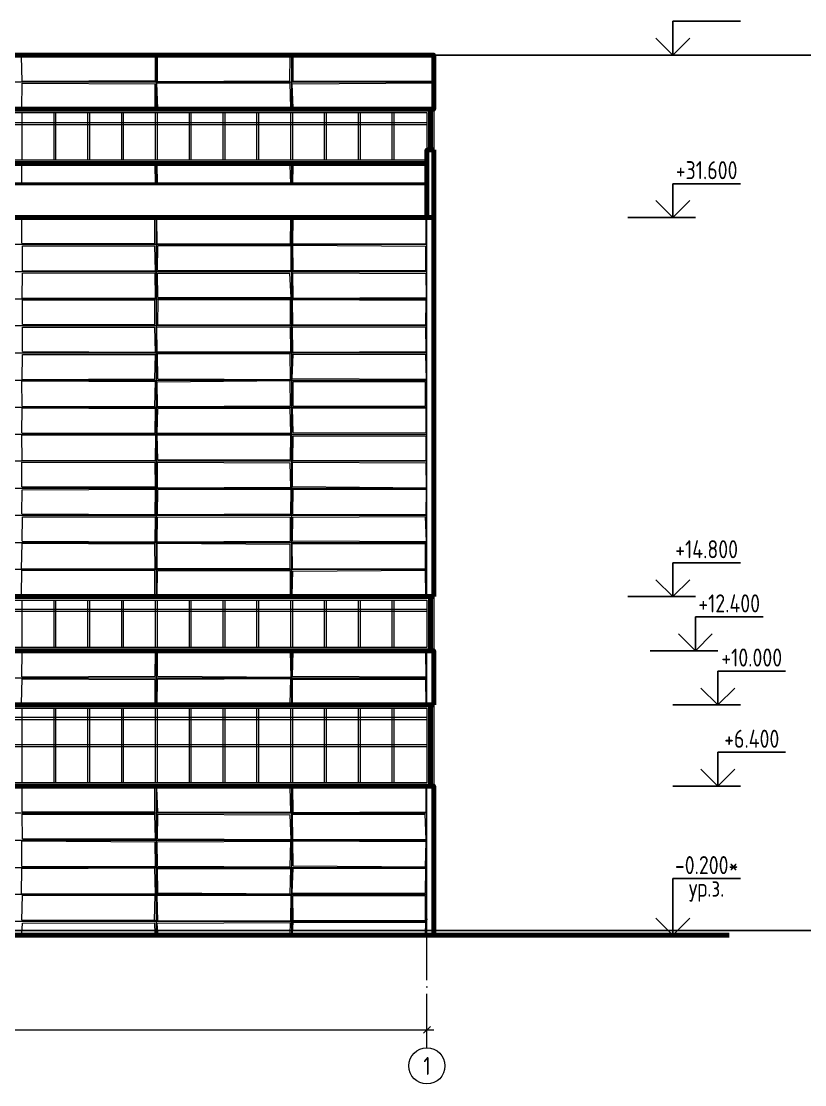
# Model space of a CAD drawing. Extents: x -50000 to 1632000, y -47600 to 308800.
# Drawn here: x 1222013 to 1256750, y 213167 to 260300 of the extents above; entities that cross this region are included whole.
import ezdxf
from ezdxf.enums import TextEntityAlignment as Align

# ---------------------------------------------------------------- set-up
doc = ezdxf.new("R2010")
doc.units = 0
doc.header["$MEASUREMENT"] = 0
doc.linetypes.add('ACAD_ISO04W100', pattern=[30, 24, -3, 0, -3])
doc.layers.get('Defpoints').update_dxf_attribs({"color": 6})
doc.layers.add('1', color=7, linetype='Continuous')
doc.layers.add('2', color=7, linetype='Continuous')
doc.styles.get("Standard").update_dxf_attribs({"font": 'isocpeur.ttf'})
doc.dimstyles.get("Standard").update_dxf_attribs({"dimscale": 200, "dimtxt": 2.5, "dimasz": 1.5, "dimexe": 1.5, "dimexo": 5, "dimgap": 1, "dimtad": 1, "dimtoh": 1, "dimdec": 0, "dimrnd": 10, "dimzin": 0, "dimtxsty": 'Standard', "dimblk": 'OBLIQUE', "dimcen": 1, "dimdle": 1.5, "dimclrd": 256, "dimclre": 256, "dimclrt": 256, "dimadec": 0, "dimazin": 0, "dimtfac": 1, "dimtdec": 0, "dimtix": 1, "dimtmove": 0, "dimatfit": 3, "dimldrblk": 'NONE', "dimfxl": 1, "dimtolj": 1, "dimtzin": 0, "dimlwd": 18, "dimlwe": 18, "dimarcsym": 1})

# ---------------------------------------------------------------- blocks, each defined once
blk = doc.blocks.new('_Oblique')
at = {"color": 0, "linetype": 'ByBlock', "lineweight": -2}
blk.add_line((-0.5, -0.5), (0.5, 0.5), dxfattribs=at)
blk = doc.blocks.new('*D18')
at = {"layer": '1', "linetype": 'Continuous', "lineweight": 18, "transparency": 16777216}
blk.add_line((837700, 215600), (1240300, 215600), dxfattribs=at)
at = {"layer": 'Defpoints', "color": 0, "linetype": 'Continuous', "transparency": 16777216}
for p in [(838000, 220000), (1240000, 220000), (1240000, 215600)]:
    blk.add_point(p, dxfattribs=at)
at = {"layer": '1', "linetype": 'Continuous', "lineweight": 18, "transparency": 16777216, "xscale": 300, "yscale": 300, "zscale": 300, "rotation": 180}
blk.add_blockref('_Oblique', (838000, 215600), dxfattribs=at)
at = {"layer": '1', "linetype": 'Continuous', "lineweight": 18, "transparency": 16777216, "xscale": 300, "yscale": 300, "zscale": 300}
blk.add_blockref('_Oblique', (1240000, 215600), dxfattribs=at)
at = {"layer": '1', "linetype": 'Continuous', "lineweight": 18, "transparency": 16777216, "insert": (1039000, 216050), "char_height": 500, "attachment_point": 5}
blk.add_mtext('\\A1;402000', dxfattribs=at)
blk = doc.blocks.new('_None')
blk = doc.blocks.new('*D19')
at = {"layer": '2', "linetype": 'Continuous', "lineweight": 18, "transparency": 16777216}
blk.add_line((837700, -4400), (1240300, -4400), dxfattribs=at)
at = {"layer": 'Defpoints', "color": 0, "linetype": 'Continuous', "transparency": 16777216}
for p in [(1240000, 220000), (838000, 0), (1240000, -4400)]:
    blk.add_point(p, dxfattribs=at)
at = {"layer": '2', "linetype": 'Continuous', "lineweight": 18, "transparency": 16777216, "xscale": 300, "yscale": 300, "zscale": 300, "rotation": 180}
blk.add_blockref('_Oblique', (838000, -4400), dxfattribs=at)
at = {"layer": '2', "linetype": 'Continuous', "lineweight": 18, "transparency": 16777216, "xscale": 300, "yscale": 300, "zscale": 300}
blk.add_blockref('_Oblique', (1240000, -4400), dxfattribs=at)
at = {"layer": '2', "linetype": 'Continuous', "lineweight": 18, "transparency": 16777216, "insert": (1039000, -3950), "char_height": 500, "attachment_point": 5}
blk.add_mtext('\\A1;402000', dxfattribs=at)

msp = doc.modelspace()

# ---------------------------------------------------------------- linework, layer by layer
at = {"layer": '1', "linetype": 'Continuous'}
for p, q in [((1250900, 260300), (1253900, 260300)), ((1250900, 260300), (1250900, 258800)), ((1250150, 259550), (1250900, 258800)), ((1250900, 258800), (1251650, 259550)), ((1248900, 258800), (1251900, 258800)), ((1250900, 253100), (1253900, 253100)), ((1250900, 253100), (1250900, 251600)), ((1250150, 252350), (1250900, 251600)), ((1250900, 251600), (1251650, 252350)), ((1248900, 251600), (1251900, 251600)), ((1250900, 236300), (1253900, 236300)), ((1250900, 236300), (1250900, 234800)), ((1250150, 235550), (1250900, 234800)), ((1250900, 234800), (1251650, 235550)), ((1248900, 234800), (1251900, 234800)), ((1251900, 233900), (1254900, 233900)), ((1251900, 233900), (1251900, 232400)), ((1251150, 233150), (1251900, 232400)), ((1251900, 232400), (1252650, 233150)), ((1249900, 232400), (1252900, 232400)), ((1252900, 231500), (1255900, 231500)), ((1252900, 231500), (1252900, 230000)), ((1252150, 230750), (1252900, 230000)), ((1252900, 230000), (1253650, 230750)), ((1250900, 230000), (1253900, 230000)), ((1252900, 227900), (1255900, 227900)), ((1252900, 227900), (1252900, 226400)), ((1252150, 227150), (1252900, 226400)), ((1252900, 226400), (1253650, 227150)), ((1250900, 226400), (1253900, 226400)), ((1250900, 222300), (1253900, 222300)), ((1250900, 222300), (1250900, 219800)), ((1250150, 220550), (1250900, 219800)), ((1250900, 219800), (1251650, 220550))]:
    msp.add_line(p, q, dxfattribs=at)
at = {"layer": '1', "color": 8, "linetype": 'Continuous', "lineweight": 13}
for p, q in [((1240300, 258800), (838000, 258800)), ((1228000, 258800), (1228000, 256400)), ((1234000, 258800), (1234000, 256400)), ((1240300, 257600), (838000, 257600)), ((1240000, 254600), (1240300, 254600)), ((1240000, 234800), (1240000, 254600)), ((1228000, 254000), (1228000, 253100)), ((1234000, 254000), (1234000, 253100)), ((1240300, 251600), (838000, 251600)), ((1228000, 251600), (1228000, 234800)), ((1234000, 251600), (1234000, 234800)), ((1240000, 250400), (838000, 250400)), ((1240000, 249200), (838000, 249200)), ((838000, 248000), (1240000, 248000)), ((1240000, 246800), (838000, 246800)), ((838000, 245600), (1240000, 245600)), ((838000, 244400), (1240000, 244400)), ((838000, 243200), (1240000, 243200)), ((838000, 242000), (1240000, 242000)), ((1240000, 240800), (838000, 240800)), ((838000, 239600), (1240000, 239600)), ((1240000, 238400), (838000, 238400)), ((838000, 237200), (1240000, 237200)), ((1240000, 236000), (1192000, 236000)), ((1192000, 234800), (1240000, 234800)), ((1240000, 232400), (838000, 232400)), ((1228000, 232400), (1228000, 230000)), ((1234000, 232400), (1234000, 230000)), ((1240000, 230000), (1240000, 232400)), ((838000, 231200), (1240000, 231200)), ((1240000, 226400), (838000, 226400)), ((1228000, 226400), (1228000, 219800)), ((1234000, 226400), (1234000, 219800)), ((1240000, 219800), (1240000, 226400)), ((1240300, 226400), (1240300, 219800)), ((1240000, 225200), (838000, 225200)), ((838000, 224000), (1240000, 224000)), ((838000, 222800), (1240000, 222800)), ((1240000, 221600), (838000, 221600)), ((1240000, 220400), (838000, 220400)), ((830684.8, 219800), (1240000, 219800))]:
    msp.add_line(p, q, dxfattribs=at)
at = {"layer": '1', "color": 8, "linetype": 'Continuous', "lineweight": 9}
for p, q in [((1228046.7, 258768.2), (1233935.7, 258755.2)), ((1228050.4, 257632.3), (1228046.7, 258768.2)), ((1234064.8, 258764.5), (1240228.6, 258751.9)), ((1234068.3, 257652.2), (1234064.8, 258764.5)), ((1222029.1, 258739.5), (1227957.7, 258725.6)), ((1222049.4, 257649.2), (1222029.1, 258739.5)), ((1227959.2, 257670.9), (1227957.7, 258725.6)), ((1233926.8, 257667.1), (1233935.7, 258755.2)), ((1240244.2, 257663.1), (1240228.6, 258751.9)), ((1222033.5, 256438.9), (1222048.9, 257550.1)), ((1222048.9, 257550.1), (1227945.2, 257532.4)), ((1222049.4, 257649.2), (1227959.2, 257670.9)), ((1227949.8, 256460.1), (1227945.2, 257532.4)), ((1228025.7, 257553.6), (1233932.3, 257569.2)), ((1228073.6, 256434.7), (1228025.7, 257553.6)), ((1228050.4, 257632.3), (1233926.8, 257667.1)), ((1233966, 256467.5), (1233932.3, 257569.2)), ((1234026.7, 257533.2), (1240253.5, 257570.1)), ((1234064.4, 256441.9), (1234026.7, 257533.2)), ((1234068.3, 257652.2), (1240244.2, 257663.1)), ((1240232.1, 256457.4), (1240253.5, 257570.1)), ((1222033.5, 256438.9), (1227949.8, 256460.1)), ((1228073.6, 256434.7), (1233966, 256467.5)), ((1234064.4, 256441.9), (1240232.1, 256457.4)), ((1222032, 253100), (1222033.3, 253953.9)), ((1222033.3, 253953.9), (1227953.9, 253966.6)), ((1227959.6, 253100), (1227953.9, 253966.6)), ((1228038.4, 253966.3), (1233942.4, 253926.2)), ((1228046.9, 253100), (1228038.4, 253966.3)), ((1233961.6, 253100), (1233942.4, 253926.2)), ((1234060.7, 253100), (1234072.3, 253942)), ((1234072.3, 253942), (1240000, 253950.3)), ((1222032.3, 251547.1), (1227937.7, 251555)), ((1222034.1, 250469.3), (1222032.3, 251547.1)), ((1227938.2, 250457.6), (1227937.7, 251555)), ((1228029, 251537.5), (1233964.4, 251557.3)), ((1228041.1, 250436.6), (1228029, 251537.5)), ((1233956.1, 250440.3), (1233964.4, 251557.3)), ((1234056.8, 250453.4), (1234068.1, 251568.2)), ((1234068.1, 251568.2), (1239969.3, 251526.9)), ((1239966.5, 250429.6), (1239969.3, 251526.9)), ((1222034.1, 250469.3), (1227938.2, 250457.6)), ((1222069, 249238.9), (1222074.6, 250352)), ((1222074.6, 250352), (1227937.6, 250347.3)), ((1227964.9, 249246), (1227937.6, 250347.3)), ((1228041.1, 250436.6), (1233956.1, 250440.3)), ((1228048.2, 249247.7), (1228069.3, 250357.3)), ((1228069.3, 250357.3), (1233973.4, 250360.5)), ((1233974.4, 249268.8), (1233973.4, 250360.5)), ((1234049.7, 250370.5), (1239947.9, 250326.9)), ((1234070.5, 249274.8), (1234049.7, 250370.5)), ((1234056.8, 250453.4), (1239966.5, 250429.6)), ((1239953.6, 249253.3), (1239947.9, 250326.9)), ((1222049.6, 248031), (1222065.6, 249135.4)), ((1222065.6, 249135.4), (1227952.2, 249143.9)), ((1222069, 249238.9), (1227964.9, 249246)), ((1227964.6, 248042), (1227952.2, 249143.9)), ((1228048.2, 249247.7), (1233974.4, 249268.8)), ((1228050.8, 249140.4), (1233925.4, 249142)), ((1228066, 248050), (1228050.8, 249140.4)), ((1233973.3, 248057.8), (1233925.4, 249142)), ((1234000, 249200), (1234070.5, 249274.8)), ((1234053.5, 249156.7), (1239962.9, 249128.1)), ((1234063.4, 248033.5), (1234053.5, 249156.7)), ((1234070.5, 249274.8), (1239953.6, 249253.3)), ((1239974.3, 248057.6), (1239962.9, 249128.1)), ((1222049.6, 248031), (1227964.6, 248042)), ((1222060.6, 247947.6), (1227936.5, 247946.5)), ((1222065.4, 246855.2), (1222060.6, 247947.6)), ((1227939.7, 246865.4), (1227936.5, 247946.5)), ((1228073.3, 247969.6), (1228058.3, 246840.1)), ((1228066, 248050), (1233973.3, 248057.8)), ((1228073.3, 247969.6), (1233950.9, 247961.8)), ((1233946.5, 246866.8), (1233950.9, 247961.8)), ((1234039.4, 247963.6), (1239959.6, 247936.6)), ((1234055.2, 246840), (1234039.4, 247963.6)), ((1234063.4, 248033.5), (1239974.3, 248057.6)), ((1239944.9, 246851.7), (1239959.6, 247936.6)), ((1222065.4, 246855.2), (1227939.7, 246865.4)), ((1222071.3, 245664.1), (1222071.6, 246749)), ((1222071.6, 246749), (1227936.2, 246742.1)), ((1227969.7, 245632.4), (1227936.2, 246742.1)), ((1228029.3, 246746.4), (1233953.7, 246755.6)), ((1228035.1, 245656), (1228029.3, 246746.4)), ((1228058.3, 246840.1), (1233946.5, 246866.8)), ((1233971.2, 245666.5), (1233953.7, 246755.6)), ((1234041.2, 246747.1), (1239953.2, 246763.2)), ((1234060.7, 245630.6), (1234041.2, 246747.1)), ((1234055.2, 246840), (1239944.9, 246851.7)), ((1239962.2, 245668.3), (1239953.2, 246763.2)), ((1222071.3, 245664.1), (1227969.7, 245632.4)), ((1228035.1, 245656), (1233971.2, 245666.5)), ((1228056.5, 245560.4), (1233941.7, 245572.6)), ((1233949.7, 244426.9), (1233941.7, 245572.6)), ((1234060.7, 245630.6), (1239962.2, 245668.3)), ((1222059.2, 244428.3), (1222066.4, 245529.1)), ((1222066.4, 245529.1), (1227962, 245530.4)), ((1227938.5, 244457.9), (1227962, 245530.4)), ((1228065.9, 244455.9), (1228056.5, 245560.4)), ((1234025.8, 244467.9), (1234062.3, 245545.2)), ((1234062.3, 245545.2), (1239945.2, 245538)), ((1239974.9, 244443.1), (1239945.2, 245538)), ((1222031, 244356.6), (1227969.7, 244334.7)), ((1222059.2, 243234.5), (1222031, 244356.6)), ((1222059.2, 244428.3), (1227938.5, 244457.9)), ((1227932.6, 243230.3), (1227969.7, 244334.7)), ((1228032.9, 244326.6), (1233931.8, 244374.6)), ((1228050.8, 243229.7), (1228032.9, 244326.6)), ((1228065.9, 244455.9), (1233949.7, 244426.9)), ((1233954.8, 243252.9), (1233931.8, 244374.6)), ((1234025.8, 244467.9), (1239974.9, 244443.1)), ((1234064.3, 244333.2), (1239934.3, 244339.2)), ((1234075, 243245.7), (1234064.3, 244333.2)), ((1239930.1, 243248), (1239934.3, 244339.2)), ((1222059.2, 243234.5), (1227932.6, 243230.3)), ((1228050.8, 243229.7), (1233954.8, 243252.9)), ((1234075, 243245.7), (1239930.1, 243248)), ((1222031.1, 242055.8), (1222057.5, 243173.8)), ((1222057.5, 243173.8), (1227965.5, 243143.1)), ((1227943.4, 242040), (1227965.5, 243143.1)), ((1228033.7, 242051.2), (1228066.8, 243134)), ((1228066.8, 243134), (1233935.7, 243148.5)), ((1233961.4, 242060.4), (1233935.7, 243148.5)), ((1234042.7, 243152.8), (1239969.4, 243166.6)), ((1234063.2, 242072.6), (1234042.7, 243152.8)), ((1239962.2, 242052.4), (1239969.4, 243166.6)), ((1222031.1, 242055.8), (1227943.4, 242040)), ((1222031.7, 241964.3), (1227972.9, 241958.6)), ((1222054.8, 240836.6), (1222031.7, 241964.3)), ((1227969.2, 240839.9), (1227972.9, 241958.6)), ((1228033.7, 242051.2), (1233961.4, 242060.4)), ((1228042, 241966.7), (1233967.8, 241970.2)), ((1228074.5, 240865.6), (1228042, 241966.7)), ((1233947.6, 240865), (1233967.8, 241970.2)), ((1234051.4, 240838.7), (1234065.2, 241928.1)), ((1234063.2, 242072.6), (1239962.2, 242052.4)), ((1234065.2, 241928.1), (1239965.3, 241931.5)), ((1239960.1, 240846.3), (1239965.3, 241931.5)), ((1228074.5, 240865.6), (1233947.6, 240865)), ((1222036.9, 240760.4), (1227950.9, 240746.2)), ((1222042.1, 239666.8), (1222036.9, 240760.4)), ((1222054.8, 240836.6), (1227969.2, 240839.9)), ((1227970.4, 239673.1), (1227950.9, 240746.2)), ((1228046.7, 239625.8), (1228058.9, 240762.4)), ((1228058.9, 240762.4), (1233938.9, 240725.3)), ((1233962.6, 239648.5), (1233938.9, 240725.3)), ((1234035.7, 239674.2), (1234035.9, 240758.6)), ((1234035.9, 240758.6), (1239959.6, 240731.2)), ((1234051.4, 240838.7), (1239960.1, 240846.3)), ((1239973.8, 239626.6), (1239959.6, 240731.2)), ((1222038.9, 238465.2), (1222056.6, 239534.4)), ((1222042.1, 239666.8), (1227970.4, 239673.1)), ((1222056.6, 239534.4), (1227971.9, 239558.7)), ((1227945.3, 238439.6), (1227971.9, 239558.7)), ((1228046.7, 239625.8), (1233962.6, 239648.5)), ((1228048.7, 238439.6), (1228069.3, 239542)), ((1228069.3, 239542), (1233974.4, 239561.2)), ((1233967.1, 238470.5), (1233974.4, 239561.2)), ((1234035.7, 239674.2), (1239973.8, 239626.6)), ((1234047.4, 238458.3), (1234073.1, 239566.6)), ((1234073.1, 239566.6), (1239974.9, 239561.6)), ((1239970.1, 238443.2), (1239974.9, 239561.6)), ((1222038.9, 238465.2), (1227945.3, 238439.6)), ((1222057.4, 237263.8), (1222071.3, 238332.7)), ((1222071.3, 238332.7), (1227964.8, 238330.6)), ((1227952.6, 237232.4), (1227964.8, 238330.6)), ((1228031.4, 237225.2), (1228052.1, 238342)), ((1228048.7, 238439.6), (1233967.1, 238470.5)), ((1228052.1, 238342), (1233953.2, 238327.2)), ((1233952, 237255.9), (1233953.2, 238327.2)), ((1234045, 237267.2), (1234060.6, 238328.2)), ((1234047.4, 238458.3), (1239970.1, 238443.2)), ((1234060.6, 238328.2), (1239940.3, 238346)), ((1239974.6, 237241.6), (1239940.3, 238346)), ((1222027.4, 236032.3), (1222047.5, 237161.9)), ((1222047.5, 237161.9), (1227929.5, 237139)), ((1222057.4, 237263.8), (1227952.6, 237232.4)), ((1227954.7, 236035), (1227929.5, 237139)), ((1228031.4, 237225.2), (1233952, 237255.9)), ((1228043.1, 237169.4), (1233930.1, 237129.2)), ((1228044.3, 236039.8), (1228043.1, 237169.4)), ((1233928.1, 236039.6), (1233930.1, 237129.2)), ((1234027.6, 237133.5), (1239934.5, 237156.6)), ((1234039.4, 236030.1), (1234027.6, 237133.5)), ((1234045, 237267.2), (1239974.6, 237241.6)), ((1239928.4, 236050), (1239934.5, 237156.6)), ((1222027.4, 236032.3), (1227954.7, 236035)), ((1222028.2, 234871.4), (1222045.6, 235967.7)), ((1222045.6, 235967.7), (1227929.5, 235968.4)), ((1227931, 234842.5), (1227929.5, 235968.4)), ((1228037.5, 234843.8), (1228047.7, 235950.6)), ((1228044.3, 236039.8), (1233928.1, 236039.6)), ((1228047.7, 235950.6), (1233952.3, 235952.3)), ((1233950.7, 234826.5), (1233952.3, 235952.3)), ((1234030.6, 234867.1), (1234057.5, 235932.6)), ((1234039.4, 236030.1), (1239928.4, 236050)), ((1234057.5, 235932.6), (1239933.3, 235966.2)), ((1239955.2, 234834.8), (1239933.3, 235966.2)), ((1222028.2, 234871.4), (1227931, 234842.5)), ((1228037.5, 234843.8), (1233950.7, 234826.5)), ((1234030.6, 234867.1), (1239955.2, 234834.8)), ((1228060, 232355.2), (1233955, 232367.4)), ((1233975, 231230.2), (1233955, 232367.4)), ((1234037.7, 231272.1), (1234066.5, 232367.5)), ((1234066.5, 232367.5), (1239946, 232350)), ((1222042.5, 231249.1), (1222047.5, 232356.6)), ((1222047.5, 232356.6), (1227961.2, 232362.6)), ((1227945.7, 231273.8), (1227961.2, 232362.6)), ((1228058.7, 231268.6), (1228060, 232355.2)), ((1239959.4, 231244.7), (1239946, 232350)), ((1222028.7, 230066.7), (1222057.8, 231151.9)), ((1222042.5, 231249.1), (1227945.7, 231273.8)), ((1222057.8, 231151.9), (1227955.9, 231134)), ((1227946.7, 230045.7), (1227955.9, 231134)), ((1228041.4, 230038.8), (1228053.3, 231136.6)), ((1228053.3, 231136.6), (1233964.7, 231167.7)), ((1228058.7, 231268.6), (1233975, 231230.2)), ((1233942.2, 230034.5), (1233964.7, 231167.7)), ((1234037.5, 230027), (1234038.3, 231144.8)), ((1234037.7, 231272.1), (1239959.4, 231244.7)), ((1234038.3, 231144.8), (1239945, 231141.6)), ((1239963.9, 230032.2), (1239945, 231141.6)), ((1222028.7, 230066.7), (1227946.7, 230045.7)), ((1228041.4, 230038.8), (1233942.2, 230034.5)), ((1234037.5, 230027), (1239963.9, 230032.2)), ((1222047.5, 226367), (1227934, 226351.6)), ((1222053.8, 225265.8), (1222047.5, 226367)), ((1227928.9, 225269.6), (1227934, 226351.6)), ((1228029.8, 226330.9), (1233935.5, 226360.5)), ((1228067.2, 225240.5), (1228029.8, 226330.9)), ((1233960.5, 225258.5), (1233935.5, 226360.5)), ((1234051.9, 226369.8), (1239959.1, 226343)), ((1234067.8, 225229), (1234051.9, 226369.8)), ((1239966.3, 225260.4), (1239959.1, 226343)), ((1222050.4, 225163.3), (1227928, 225152.9)), ((1222071.7, 224058), (1222050.4, 225163.3)), ((1222053.8, 225265.8), (1227928.9, 225269.6)), ((1227957.9, 224061.9), (1227928, 225152.9)), ((1228049, 224066.4), (1228068.8, 225157.9)), ((1228067.2, 225240.5), (1233960.5, 225258.5)), ((1228068.8, 225157.9), (1233935.3, 225127.9)), ((1233975, 224041.4), (1233935.3, 225127.9)), ((1234032.4, 225164.8), (1239927.2, 225152.2)), ((1234058.8, 224030.7), (1234032.4, 225164.8)), ((1234067.8, 225229), (1239966.3, 225260.4)), ((1239968.8, 224042.4), (1239927.2, 225152.2)), ((1222032.3, 222836.2), (1222044.9, 223971.3)), ((1222044.9, 223971.3), (1227956.3, 223937.8)), ((1222071.7, 224058), (1227957.9, 224061.9)), ((1227959.1, 222850), (1227956.3, 223937.8)), ((1228043.9, 223934.2), (1233963.1, 223963.3)), ((1228059.5, 222846.4), (1228043.9, 223934.2)), ((1228049, 224066.4), (1233975, 224041.4)), ((1233930, 222830.3), (1233963.1, 223963.3)), ((1234058.8, 224030.7), (1239968.8, 224042.4)), ((1234060.3, 223971.5), (1239970.9, 223940)), ((1234066.8, 222864.6), (1234060.3, 223971.5)), ((1239933.7, 222828.9), (1239970.9, 223940)), ((1222025.7, 221637.7), (1222039, 222748.8)), ((1222032.3, 222836.2), (1227959.1, 222850)), ((1222039, 222748.8), (1227934.6, 222773.6)), ((1227960.1, 221630.2), (1227934.6, 222773.6)), ((1228054.5, 222750.8), (1233971.2, 222744.1)), ((1228072.1, 221671.4), (1228054.5, 222750.8)), ((1228059.5, 222846.4), (1233930, 222830.3)), ((1233933.5, 221625.4), (1233971.2, 222744.1)), ((1234029.2, 221673.3), (1234064.3, 222768.9)), ((1234064.3, 222768.9), (1239955.5, 222771.8)), ((1234066.8, 222864.6), (1239933.7, 222828.9)), ((1239935.3, 221654.6), (1239955.5, 222771.8)), ((1222025.7, 221637.7), (1227960.1, 221630.2)), ((1222043, 220465.9), (1222070.8, 221568.6)), ((1222070.8, 221568.6), (1227956.7, 221569.8)), ((1227925.9, 220467.2), (1227956.7, 221569.8)), ((1228000, 221600), (1228072.1, 221671.4)), ((1228031.5, 221548.2), (1233974.6, 221564)), ((1228068.8, 220431.6), (1228031.5, 221548.2)), ((1228072.1, 221671.4), (1233933.5, 221625.4)), ((1233959.7, 220439.7), (1233974.6, 221564)), ((1234029.2, 221673.3), (1239935.3, 221654.6)), ((1234059.5, 221557.4), (1239929.4, 221548.1)), ((1234068.4, 220440.4), (1234059.5, 221557.4)), ((1239941.6, 220448.5), (1239929.4, 221548.1)), ((1222038.7, 219840.2), (1222063.6, 220332.6)), ((1222043, 220465.9), (1227925.9, 220467.2)), ((1222063.6, 220332.6), (1227929.1, 220338.6)), ((1228000, 220400), (1227925.9, 220467.2)), ((1227953.1, 219855.3), (1227929.1, 220338.6)), ((1228040.3, 220331), (1233954.4, 220361.2)), ((1228073.5, 219866.1), (1228040.3, 220331)), ((1228068.8, 220431.6), (1233959.7, 220439.7)), ((1233935.6, 219828.8), (1233954.4, 220361.2)), ((1234045.2, 219862.2), (1234066.7, 220364.5)), ((1234066.7, 220364.5), (1239955.6, 220356)), ((1234068.4, 220440.4), (1239941.6, 220448.5)), ((1239931, 219846.4), (1239955.6, 220356)), ((1222038.7, 219840.2), (1227953.1, 219855.3)), ((1228073.5, 219866.1), (1233935.6, 219828.8)), ((1234045.2, 219862.2), (1239931, 219846.4))]:
    msp.add_line(p, q, dxfattribs=at)
at = {"layer": '1', "linetype": 'Continuous', "lineweight": 20}
for p, q in [((1186150, 256250), (1240000, 256250)), ((1222050, 254150), (1222050, 256250)), ((1223450, 256250), (1223450, 254150)), ((1223550, 254150), (1223550, 256250)), ((1224950, 256250), (1224950, 254150)), ((1225050, 254150), (1225050, 256250)), ((1226450, 256250), (1226450, 254150)), ((1226550, 254150), (1226550, 256250)), ((1227950, 256250), (1227950, 254150)), ((1228050, 254150), (1228050, 256250)), ((1229450, 256250), (1229450, 254150)), ((1229550, 254150), (1229550, 256250)), ((1230950, 256250), (1230950, 254150)), ((1231050, 254150), (1231050, 256250)), ((1232450, 256250), (1232450, 254150)), ((1232550, 254150), (1232550, 256250)), ((1233950, 256250), (1233950, 254150)), ((1234050, 254150), (1234050, 256250)), ((1235450, 256250), (1235450, 254150)), ((1235550, 254150), (1235550, 256250)), ((1236950, 256250), (1236950, 254150)), ((1237050, 254150), (1237050, 256250)), ((1238450, 256250), (1238450, 254150)), ((1238550, 254150), (1238550, 256250)), ((1240000, 256250), (1240000, 254600)), ((1240300, 256400), (1240300, 254600)), ((1186150, 255820), (1240000, 255820)), ((1186150, 255720), (1240000, 255720)), ((1240000, 254150), (1186150, 254150)), ((1240300, 234800), (1240000, 234800)), ((1240150, 234800), (1240150, 232400)), ((1240300, 234800), (1240300, 232400)), ((838150, 234650), (1240000, 234650)), ((1222050, 232550), (1222050, 234650)), ((1223450, 234650), (1223450, 232550)), ((1223550, 232550), (1223550, 234650)), ((1224950, 234650), (1224950, 232550)), ((1225050, 232550), (1225050, 234650)), ((1226450, 234650), (1226450, 232550)), ((1226550, 232550), (1226550, 234650)), ((1227950, 234650), (1227950, 232550)), ((1228050, 232550), (1228050, 234650)), ((1229450, 234650), (1229450, 232550)), ((1229550, 232550), (1229550, 234650)), ((1230950, 234650), (1230950, 232550)), ((1231050, 232550), (1231050, 234650)), ((1232450, 234650), (1232450, 232550)), ((1232550, 232550), (1232550, 234650)), ((1233950, 234650), (1233950, 232550)), ((1234050, 232550), (1234050, 234650)), ((1235450, 234650), (1235450, 232550)), ((1235550, 232550), (1235550, 234650)), ((1236950, 234650), (1236950, 232550)), ((1237050, 232550), (1237050, 234650)), ((1238450, 234650), (1238450, 232550)), ((1238550, 232550), (1238550, 234650)), ((1240000, 234650), (1240000, 232550)), ((838150, 234250), (1240000, 234250)), ((838150, 234150), (1240000, 234150)), ((1240000, 232550), (838150, 232550)), ((1240300, 232400), (1240000, 232400)), ((838150, 229850), (1240000, 229850)), ((1222050, 226550), (1222050, 229850)), ((1223450, 229850), (1223450, 226550)), ((1223550, 226550), (1223550, 229850)), ((1224950, 229850), (1224950, 226550)), ((1225050, 226550), (1225050, 229850)), ((1226450, 229850), (1226450, 226550)), ((1226550, 226550), (1226550, 229850)), ((1227950, 229850), (1227950, 226550)), ((1228050, 226550), (1228050, 229850)), ((1229450, 229850), (1229450, 226550)), ((1229550, 226550), (1229550, 229850)), ((1230950, 229850), (1230950, 226550)), ((1231050, 226550), (1231050, 229850)), ((1232450, 229850), (1232450, 226550)), ((1232550, 226550), (1232550, 229850)), ((1233950, 229850), (1233950, 226550)), ((1234050, 226550), (1234050, 229850)), ((1235450, 229850), (1235450, 226550)), ((1235550, 226550), (1235550, 229850)), ((1236950, 229850), (1236950, 226550)), ((1237050, 226550), (1237050, 229850)), ((1238450, 229850), (1238450, 226550)), ((1238550, 226550), (1238550, 229850)), ((1240000, 230000), (1240300, 230000)), ((1240000, 229850), (1240000, 226550)), ((1240300, 230000), (1240300, 226400)), ((838150, 229450), (1240000, 229450)), ((838150, 229350), (1240000, 229350)), ((838150, 228250), (1240000, 228250)), ((838150, 228150), (1240000, 228150)), ((1240000, 226550), (838150, 226550)), ((1240000, 226400), (1240300, 226400))]:
    msp.add_line(p, q, dxfattribs=at)
at = {"layer": '1', "linetype": 'Continuous', "lineweight": 70}
msp.add_line((1240150, 254600), (1240150, 256400), dxfattribs=at)
at = {"layer": '1', "linetype": 'Continuous', "lineweight": 40}
msp.add_line((838300, 253100), (1240000, 253100), dxfattribs=at)
at = {"layer": '1', "lineweight": 70}
msp.add_line((1240300, 230000), (838000, 230000), dxfattribs=at)
at = {"layer": '1', "color": 78, "linetype": 'ACAD_ISO04W100', "lineweight": 18, "ltscale": 100}
msp.add_line((1240000, 214800), (1240000, 222000), dxfattribs=at)
at = {"layer": '1', "linetype": 'Continuous', "lineweight": 100}
msp.add_line((830684.8, 219800), (1253400.4, 219800), dxfattribs=at)
at = {"layer": '1', "lineweight": 70}
for points in [[(1240000, 254000), (1186000, 254000), (1186000, 256400), (1240300, 256400), (1240300, 258800), (838000, 258800), (838000, 256400), (868000, 256400), (868000, 254000), (838000, 254000)], [(1240300, 254600), (1240000, 254600), (1240000, 251600)], [(1240300, 234800), (1240300, 254600)], [(1240300, 251600), (838000, 251600), (838000, 219800)], [(1240300, 234800), (1192000, 234800), (1192000, 237200), (1144000, 237200), (1144000, 234800), (1102000, 234800), (1102000, 237200), (1054000, 237200), (1054000, 234800), (1000000, 234800), (1000000, 237200), (952000, 237200), (952000, 234800), (910000, 234800), (910000, 237200), (862000, 237200), (862000, 234800), (838000, 234800)], [(1240150, 232400), (1240150, 234800)], [(1240300, 230000), (1240300, 232400), (838000, 232400)], [(1240150, 226400), (1240150, 230000)], [(1240300, 219800), (1240300, 226400), (838000, 226400)]]:
    msp.add_lwpolyline(points, dxfattribs=at)
at = {"layer": '1', "color": 1, "lineweight": 70}
msp.add_lwpolyline([(1240300, 256400), (1186000, 256400), (1186000, 254000), (1240000, 254000)], dxfattribs=at)
at = {"layer": '1', "linetype": 'Continuous', "lineweight": 18}
msp.add_circle((1240000, 214000), 800, dxfattribs=at)
at = {"layer": 'Defpoints'}
msp.add_line((1463800, 220000), (-50000, 220000), dxfattribs=at)
at = {"layer": 'Defpoints', "linetype": 'Continuous'}
msp.add_xline((1315800, 258800), (-1, 0), dxfattribs=at)

# ---------------------------------------------------------------- texts
at = {"layer": '1', "width": 0.8}
for s, p in [('+31.600', (1252400, 253700)), ('+14.800', (1252400, 236900)), ('+12.400', (1253400, 234500)), ('+10.000', (1254400, 232100)), ('+6.400', (1254400, 228500)), ('-0.200*', (1252400, 222900)), ('ур.з.', (1252400, 221900)), ('1', (1240000, 214000))]:
    msp.add_text(s, height=800, dxfattribs=at).set_placement(p, align=Align.MIDDLE_CENTER)

# ---------------------------------------------------------------- dimensions: what is measured, and where the dimension line sits
at = {"layer": '1', "linetype": 'Continuous', "lineweight": 18}
dim = msp.add_linear_dim(base=(1240000, 215600), p1=(838000, 220000), p2=(1240000, 220000), dimstyle='Standard', override={"dimse1": 1, "dimse2": 1, "dimsd1": 0, "dimsd2": 0}, dxfattribs=at)
dim.commit()
dim.dimension.update_dxf_attribs({"geometry": '*D18', "text_midpoint": (1039000, 216050)})
at = {"layer": '2', "linetype": 'Continuous', "lineweight": 18}
dim = msp.add_linear_dim(base=(1240000, -4400), p1=(838000, 0), p2=(1240000, 220000), dimstyle='Standard', override={"dimse1": 1, "dimse2": 1, "dimsd1": 0, "dimsd2": 0}, dxfattribs=at)
dim.commit()
dim.dimension.update_dxf_attribs({"geometry": '*D19', "text_midpoint": (1039000, -3950)})

doc.saveas('drawing.dxf')
